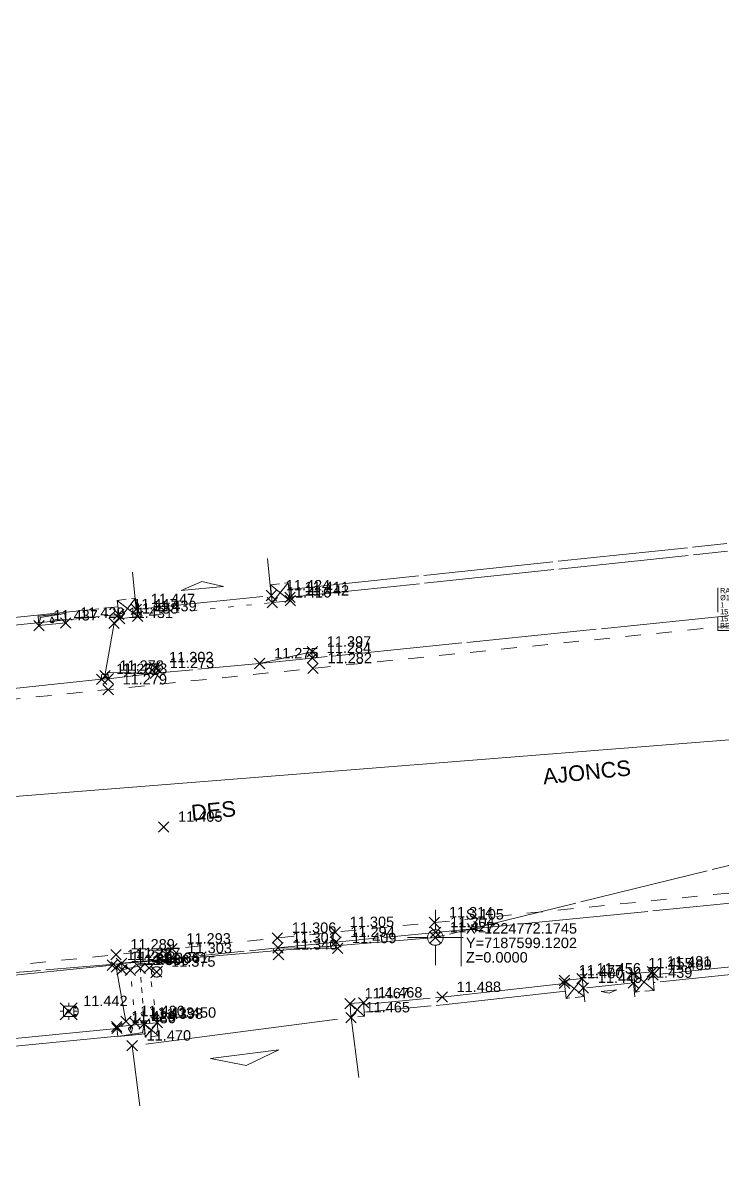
# Model space of a CAD drawing. Header units: metres. Extents: x 1224602 to 1224842, y 7187490 to 7187733.
# Drawn here: x 1224764.24 to 1224777.69, y 7187594.67 to 7187616.71 of the extents above; entities that cross this region are included whole.
import ezdxf
from ezdxf.enums import TextEntityAlignment as Align

# ---------------------------------------------------------------- set-up
doc = ezdxf.new("R2010")
doc.units = ezdxf.units.M
doc.header["$PDMODE"] = 3
doc.header["$PDSIZE"] = 0.1
for name, pattern in [('LL_0822', [2.5, 2.5, 0]), ('LL_0824', [0.35, 0.1, -0.25]), ('LL_0827', [0.2, 0.1, -0.1]), ('LL_0829', [0.6, 0.3, -0.3]), ('SL_1146', [2.5, 2.5, 0]), ('Socle_Continu', [2.5, 2.5, 0]), ('YL_2901', [2.5, 2.5, 0])]:
    doc.linetypes.add(name, pattern=pattern)
for name, color, linetype, lineweight in [('CLOTU_SCS', 212, 'Socle_Continu', 13), ('EAUPO_SCS', 140, 'Socle_Continu', 13), ('ELECT_SCS', 1, 'Socle_Continu', 13), ('GAZFL_SCS', 40, 'Socle_Continu', 13), ('HABIL_SCI', 7, 'Socle_Continu', 13), ('SIGTA_SCI', 7, 'Socle_Continu', 13), ('SIGTM_PSI', 1, 'Socle_Continu', 13), ('SIGTO_PSI', 255, 'Socle_Continu', 13), ('SIGTO_SCI', 255, 'Socle_Continu', 13), ('VOIRI_SCS', 7, 'Socle_Continu', 13)]:
    doc.layers.add(name, color=color, linetype=linetype, lineweight=lineweight)
for name, color, linetype, lineweight, true_color in [('EAUPL_SCS', 5, 'Socle_Continu', 13, 0x0000ff), ('EAUUS_SCI', 7, 'Socle_Continu', 13, 0x7f3f00), ('EAUUS_SCT', 7, 'Socle_Continu', 13, 0x7f3f00), ('SIGTR_PSS', 7, 'Socle_Continu', 13, 0x9966cc), ('SIGTS_PSS', 7, 'Socle_Continu', 13, 0x9966cc)]:
    doc.layers.add(name, color=color, linetype=linetype, lineweight=lineweight, true_color=true_color)
doc.styles.get("Standard").update_dxf_attribs({"font": 'arial.ttf'})
doc.styles.add('Style_2', font='WINGDNG3.TTF')
doc.linetypes.add('BL_0068', pattern='A,0.508,-0.254,["}",Style_2,S=0.254,R=0,X=-0.2,Y=-0.12],0.254', length=1.016)
doc.linetypes.add('CL_0181', pattern='A,3,-0.15,0.4,-0.381,["eu",Standard,S=0.254,R=0,X=-0.2,Y=-0.1],-0.381,0.4,-0.15', length=4.862)

# ---------------------------------------------------------------- blocks, each defined once
blk = doc.blocks.new('YP_1521')
at = {"layer": 'SIGTO_SCI', "color": 7, "linetype": 'Socle_Continu'}
blk.add_point((0, 0), dxfattribs=at)
at = {"layer": 'SIGTA_SCI', "linetype": 'Socle_Continu'}
blk.add_attdef('ALT', (0.278, 0.099), '', height=0.2, dxfattribs=at)
at = {"layer": 'SIGTA_SCI', "linetype": 'Socle_Continu', "flags": 9}
blk.add_attdef('CALQUE_ALT', (1.69, -1.18), '', height=0.2, dxfattribs=at)
at = {"layer": 'SIGTO_SCI', "linetype": 'Socle_Continu', "flags": 9}
for tag, p in [('ID', (1.69, 0.105)), ('NATURE', (1.69, -0.216)), ('FAMILLE', (1.69, -0.538)), ('CALQUE', (1.69, -0.859)), ('PCRS', (1.69, -1.823))]:
    blk.add_attdef(tag, p, '', height=0.2, dxfattribs=at)
blk = doc.blocks.new('YP_2900')
at = {"layer": 'SIGTO_PSI', "linetype": 'Socle_Continu'}
blk.add_line((0.5, 0), (0, 0), dxfattribs=at)
at = {"layer": 'SIGTO_PSI', "linetype": 'Socle_Continu', "flags": 128}
blk.add_lwpolyline([(0.5, -0.55), (0.5, 0.55)], dxfattribs=at)
at = {"layer": 'SIGTO_PSI', "color": 7, "linetype": 'Socle_Continu'}
blk.add_point((0, 0), dxfattribs=at)
at = {"layer": 'SIGTM_PSI', "color": 1, "linetype": 'Socle_Continu'}
blk.add_attdef('MAT', (0.589, 0.345), '', height=0.2, dxfattribs=at)
at = {"layer": 'SIGTM_PSI', "linetype": 'Socle_Continu', "flags": 9}
blk.add_attdef('CALQUE_MAT', (1.598, -0.695), '', height=0.2, dxfattribs=at)
at = {"layer": 'SIGTO_PSI', "linetype": 'Socle_Continu', "flags": 9}
for tag, p in [('ID', (1.598, 0.59)), ('NATURE', (1.598, 0.269)), ('FAMILLE', (1.598, -0.052)), ('CALQUE', (1.598, -0.374)), ('PCRS', (1.598, -1.016))]:
    blk.add_attdef(tag, p, '', height=0.2, dxfattribs=at)
at = {"layer": 'SIGTO_PSI', "linetype": 'Socle_Continu'}
for tag, p in [('X=', (0.589, 0.075)), ('Y=', (0.589, -0.204)), ('Z=', (0.589, -0.482))]:
    blk.add_attdef(tag, p, '', height=0.2, dxfattribs=at)
blk = doc.blocks.new('LP_0842')
at = {"layer": 'VOIRI_SCS', "linetype": 'Socle_Continu', "flags": 128}
blk.add_lwpolyline([(1, 0), (1, 0.5), (0, 0)], dxfattribs=at)
at = {"layer": 'VOIRI_SCS', "linetype": 'Socle_Continu', "flags": 9}
for tag, p in [('ID', (1.488, 0.614)), ('NATURE', (1.488, 0.292)), ('FAMILLE', (1.488, -0.029)), ('CALQUE', (1.488, -0.35)), ('PCRS', (1.488, -0.672))]:
    blk.add_attdef(tag, p, '', height=0.2, dxfattribs=at)
blk = doc.blocks.new('SP_1162')
at = {"layer": 'CLOTU_SCS', "linetype": 'Socle_Continu'}
for p, q in [((0, 0), (1, 1)), ((0, 1), (1, 0))]:
    blk.add_line(p, q, dxfattribs=at)
at = {"layer": 'CLOTU_SCS', "linetype": 'Socle_Continu', "flags": 128}
blk.add_lwpolyline([(1, 0), (0, 0), (0, 1), (1, 1)], close=True, dxfattribs=at)
at = {"layer": 'CLOTU_SCS', "linetype": 'Socle_Continu', "flags": 9}
for tag, p in [('NATURE', (1.089, -0.022)), ('ID', (1.089, 0.299)), ('CALQUE', (1.089, -0.665)), ('FAMILLE', (1.089, -0.344)), ('PCRS', (1.089, -0.986))]:
    blk.add_attdef(tag, p, '', height=0.2, dxfattribs=at)
blk = doc.blocks.new('BP_0091')
at = {"layer": 'EAUPL_SCS', "linetype": 'Socle_Continu'}
h = blk.add_hatch(color=256, dxfattribs=at)
h.dxf.hatch_style = 1
h.paths.add_polyline_path([(0.09, 0), (0.91, 0, 0.388383)])
blk.add_line((0.91, 0), (0.09, 0), dxfattribs=at)
at = {"layer": 'EAUPL_SCS', "linetype": 'Socle_Continu', "flags": 128}
blk.add_lwpolyline([(0, 0), (0, 0.5), (1, 0.5), (1, 0)], close=True, dxfattribs=at)
at = {"layer": 'EAUPL_SCS', "linetype": 'Socle_Continu'}
blk.add_arc((0.5, -0.44), 0.602, 47.5494, 132.4506, dxfattribs=at)
at = {"layer": 'EAUPL_SCS', "linetype": 'Socle_Continu', "flags": 9}
for tag, p in [('CALQUE', (1.45, -0.06)), ('ID', (1.45, 0.91)), ('NATURE', (1.45, 0.59)), ('FAMILLE', (1.45, 0.27)), ('PCRS', (1.45, -0.38))]:
    blk.add_attdef(tag, p, '', height=0.2, dxfattribs=at)
blk = doc.blocks.new('LP_0841')
at = {"layer": 'VOIRI_SCS', "linetype": 'Socle_Continu', "flags": 128}
blk.add_lwpolyline([(0, 0), (0, 0.5), (1, 0)], dxfattribs=at)
at = {"layer": 'VOIRI_SCS', "linetype": 'Socle_Continu', "flags": 9}
for tag, p in [('ID', (1.428, 0.548)), ('NATURE', (1.428, 0.227)), ('FAMILLE', (1.428, -0.095)), ('CALQUE', (1.428, -0.416)), ('PCRS', (1.428, -0.737))]:
    blk.add_attdef(tag, p, '', height=0.2, dxfattribs=at)
blk = doc.blocks.new('JP_0703')
at = {"layer": 'GAZFL_SCS', "linetype": 'Socle_Continu'}
blk.add_hatch(color=256, dxfattribs=at).paths.add_polyline_path([(0, 0), (0, 0.359), (1, 0.359), (0.088, 0.3)])
h = blk.add_hatch(color=256, dxfattribs=at)
edge = h.paths.add_edge_path()
edge.add_line((0.505, 0.179), (0.471, 0.106))
edge.add_line((0.471, 0.106), (0.471, 0.096))
edge.add_ellipse((0.505, 0.099), major_axis=(-0.0336, 0), ratio=0.758629, start_angle=5.446, end_angle=174.554)
edge.add_line((0.538, 0.096), (0.538, 0.106))
edge.add_line((0.538, 0.106), (0.505, 0.179))
at = {"layer": 'GAZFL_SCS', "linetype": 'Socle_Continu', "flags": 128}
blk.add_lwpolyline([(0, 0.359), (0, 0), (1, 0), (1, 0.359)], close=True, dxfattribs=at)
at = {"layer": 'GAZFL_SCS', "linetype": 'Socle_Continu'}
blk.add_lwpolyline([(0, 0), (0, 0.359), (1, 0.359), (0.088, 0.3)], close=True, dxfattribs=at)
blk.add_lwpolyline([(0.578, 0.106), (0.578, 0.124), (0.505, 0.281), (0.432, 0.124), (0.432, 0.106, 0.066358), (0.436, 0.095, 0.1059), (0.452, 0.076, 0.086348), (0.476, 0.064, 0.076263), (0.505, 0.059, 0.076263), (0.534, 0.064, 0.086348), (0.557, 0.076, 0.1059), (0.574, 0.095, 0.066358)], format="xyb", close=True, dxfattribs=at)
at = {"layer": 'GAZFL_SCS', "linetype": 'Socle_Continu', "flags": 9}
for tag, p in [('ID', (1.013, 0.696)), ('NATURE', (1.013, 0.374)), ('FAMILLE', (1.013, 0.053)), ('CALQUE', (1.013, -0.268)), ('PCRS', (1.013, -0.589))]:
    blk.add_attdef(tag, p, '', height=0.2, dxfattribs=at)
blk = doc.blocks.new('SP_1161')
at = {"layer": 'CLOTU_SCS', "linetype": 'Socle_Continu'}
for p, q in [((0, 0), (0, 0.2745)), ((1, 0.2745), (1, 0)), ((0.5, 0.1545), (0.3438, 0.103)), ((0.6563, 0.103), (0.5, 0.1545)), ((0.3438, 0.103), (0.6563, 0.103)), ((0.0625, 0), (0.9375, 0))]:
    blk.add_line(p, q, dxfattribs=at)
at = {"layer": 'CLOTU_SCS', "linetype": 'Socle_Continu', "flags": 9}
for tag, p in [('ID', (1.3598, 0.3853)), ('NATURE', (1.3598, 0.0641)), ('FAMILLE', (1.3598, -0.2572)), ('CALQUE', (1.3598, -0.5785)), ('PCRS', (1.3598, -0.8998))]:
    blk.add_attdef(tag, p, '', height=0.2, dxfattribs=at)
blk = doc.blocks.new('AP_0001')
at = {"layer": 'EAUPO_SCS', "linetype": 'Socle_Continu'}
blk.add_line((0.113, 0.113), (-0.113, -0.113), dxfattribs=at)
blk.add_circle((0, 0), 0.1, dxfattribs=at)
at = {"layer": 'EAUPO_SCS', "linetype": 'Socle_Continu', "flags": 9}
for tag, p in [('ID', (0.809, 0.507)), ('NATURE', (0.809, 0.186)), ('FAMILLE', (0.809, -0.135)), ('CALQUE', (0.809, -0.456)), ('PCRS', (0.809, -0.778))]:
    blk.add_attdef(tag, p, '', height=0.2, dxfattribs=at)
blk = doc.blocks.new('FP_0404')
at = {"layer": 'ELECT_SCS', "linetype": 'Socle_Continu'}
h = blk.add_hatch(color=91, dxfattribs=at)
edge = h.paths.add_edge_path()
edge.add_ellipse((0.264, 0.162), major_axis=(-0.0287, 0.0287), ratio=1, start_angle=-135, end_angle=45, ccw=False)
edge.add_ellipse((0.264, 0.162), major_axis=(-0.0287, 0.0287), ratio=1, start_angle=45, end_angle=225, ccw=False)
h = blk.add_hatch(color=91, dxfattribs=at)
edge = h.paths.add_edge_path()
edge.add_ellipse((0.264, -0.163), major_axis=(-0.0287, 0.0287), ratio=1, start_angle=-135, end_angle=45, ccw=False)
edge.add_ellipse((0.264, -0.163), major_axis=(-0.0287, 0.0287), ratio=1, start_angle=45, end_angle=225, ccw=False)
at = {"layer": 'ELECT_SCS', "color": 193, "linetype": 'Socle_Continu'}
for p, q in [((-0.325, 0.325), (-0.203, 0.203)), ((0, 0.203), (0, 0.325)), ((0.203, 0.203), (0.325, 0.325)), ((-0.203, 0), (-0.325, 0)), ((-0.203, -0.203), (-0.325, -0.325)), ((0, -0.203), (0, -0.325)), ((0.203, 0), (0.325, 0)), ((0.325, -0.325), (0.203, -0.203))]:
    blk.add_line(p, q, dxfattribs=at)
at = {"layer": 'ELECT_SCS', "color": 91, "linetype": 'Socle_Continu', "flags": 128}
blk.add_lwpolyline([(-0.203, -0.203), (0.203, -0.203), (0.203, 0.203), (-0.203, 0.203)], close=True, dxfattribs=at)
at = {"layer": 'ELECT_SCS', "linetype": 'Socle_Continu', "flags": 128}
blk.add_lwpolyline([(-0.119, -0.115), (-0.014, 0.066), (0.015, 0.019), (0.115, 0.117), (0.012, -0.071), (-0.016, -0.017), (-0.119, -0.115)], dxfattribs=at)
at = {"layer": 'ELECT_SCS', "color": 91, "linetype": 'Socle_Continu'}
for points in [[(0.305, 0.162, 0.098491), (0.302, 0.178, 0.098491), (0.293, 0.191, 0.098491), (0.28, 0.2, 0.098491), (0.264, 0.203, 0.098491), (0.249, 0.2, 0.098491), (0.235, 0.191, 0.098491), (0.227, 0.178, 0.098491), (0.223, 0.162, 0.098491)], [(0.223, 0.162, 0.098491), (0.227, 0.147, 0.098491), (0.235, 0.134, 0.098491), (0.249, 0.125, 0.098491), (0.264, 0.122, 0.098491), (0.28, 0.125, 0.098491), (0.293, 0.134, 0.098491), (0.302, 0.147, 0.098491), (0.305, 0.162, 0.098491)], [(0.305, -0.163, 0.081301), (0.347, -0.095, 0.098491), (0.366, 0, 0.098491), (0.347, 0.095, 0.081301), (0.305, 0.162, 0.098491)], [(0.305, -0.163, 0.098491), (0.302, -0.147, 0.098491), (0.293, -0.134, 0.098491), (0.28, -0.125, 0.098491), (0.264, -0.122, 0.098491), (0.249, -0.125, 0.098491), (0.235, -0.134, 0.098491), (0.227, -0.147, 0.098491), (0.223, -0.163, 0.098491)], [(0.223, -0.163, 0.098491), (0.227, -0.178, 0.098491), (0.235, -0.191, 0.098491), (0.249, -0.2, 0.098491), (0.264, -0.203, 0.098491), (0.28, -0.2, 0.098491), (0.293, -0.191, 0.098491), (0.302, -0.178, 0.098491), (0.305, -0.163, 0.098491)]]:
    blk.add_lwpolyline(points, format="xyb", dxfattribs=at)
at = {"layer": 'ELECT_SCS', "linetype": 'Socle_Continu', "flags": 9}
for tag, p in [('ID', (0.868, 0.47)), ('NATURE', (0.868, 0.148)), ('FAMILLE', (0.868, -0.173)), ('CALQUE', (0.868, -0.494)), ('PCRS', (0.868, -0.815))]:
    blk.add_attdef(tag, p, '', height=0.2, dxfattribs=at)
blk = doc.blocks.new('YP_2903')
at = {"layer": 'SIGTR_PSS', "color": 1, "linetype": 'Socle_Continu'}
blk.add_line((0, 0.15), (0, 0.533), dxfattribs=at)
at = {"layer": 'SIGTR_PSS', "color": 5, "linetype": 'Socle_Continu'}
blk.add_line((-0.15, 0), (-0.533, 0), dxfattribs=at)
at = {"layer": 'SIGTR_PSS', "color": 3, "linetype": 'Socle_Continu'}
blk.add_line((0.15, 0), (0.533, 0), dxfattribs=at)
at = {"layer": 'SIGTR_PSS', "color": 2, "linetype": 'Socle_Continu'}
blk.add_line((0, -0.15), (0, -0.533), dxfattribs=at)
at = {"layer": 'SIGTR_PSS', "color": 4, "linetype": 'Socle_Continu'}
blk.add_circle((0, 0), 0.15, dxfattribs=at)
at = {"layer": 'SIGTR_PSS', "linetype": 'Socle_Continu', "flags": 9}
for tag, p in [('ID', (1.343, 0.305)), ('NATURE', (1.343, -0.016)), ('FAMILLE', (1.343, -0.337)), ('CALQUE', (1.343, -0.659)), ('PCRS', (1.343, -0.98))]:
    blk.add_attdef(tag, p, '', height=0.2, dxfattribs=at)
blk = doc.blocks.new('ZP_1565')
at = {"layer": 'HABIL_SCI', "linetype": 'Socle_Continu'}
blk.add_attdef('TYPE', text='', height=0.3, dxfattribs=at).set_placement((0, 0), align=Align.MIDDLE_CENTER)
at = {"layer": 'HABIL_SCI', "linetype": 'Socle_Continu', "flags": 9}
for tag, p in [('ID', (0.547, -0.599)), ('NATURE', (0.547, -0.92)), ('FAMILLE', (0.547, -1.242)), ('CALQUE', (0.547, -1.563)), ('PCRS', (0.533, -1.833))]:
    blk.add_attdef(tag, p, '', height=0.2, dxfattribs=at)
blk = doc.blocks.new('*U110')
at = {"layer": 'EAUUS_SCI', "linetype": 'Socle_Continu'}
blk.add_line((-2.131, 0.397), (0, 0), dxfattribs=at)
at = {"layer": 'EAUUS_SCI', "linetype": 'Socle_Continu', "flags": 128}
blk.add_lwpolyline([(-1.131, 0.397), (-3.131, 0.397), (-3.131, 2.035)], dxfattribs=at)
at = {"layer": 'EAUUS_SCI', "linetype": 'Socle_Continu'}
blk.add_point((0, 0), dxfattribs=at)
for tag, p in [('TYPE', (-3.043, 1.83)), ('DIAM', (-3.043, 1.56)), ('NBR', (-3.043, 1.282)), ('LARG', (-3.043, 1.016)), ('HAUT', (-3.043, 0.75)), ('MATER', (-3.043, 0.484))]:
    blk.add_attdef(tag, p, '', height=0.2, dxfattribs=at)
at = {"layer": 'EAUUS_SCI', "linetype": 'Socle_Continu', "flags": 9}
for tag, p in [('ID', (2.47, 1.418)), ('NATURE', (2.47, 1.097)), ('FAMILLE', (2.47, 0.776)), ('CALQUE', (2.47, 0.454))]:
    blk.add_attdef(tag, p, '', height=0.2, dxfattribs=at)

msp = doc.modelspace()

# ---------------------------------------------------------------- linework, layer by layer
at = {"layer": 'CLOTU_SCS', "linetype": 'SL_1146', "flags": 128}
for points in [[(1224769.364, 7187605.813), (1224777.78, 7187606.698)], [(1224769.38, 7187605.664), (1224777.796, 7187606.549)], [(1224750.276, 7187603.903), (1224753.608, 7187604.229), (1224758.798, 7187604.735), (1224759.956, 7187604.853), (1224766.068, 7187605.483)], [(1224750.291, 7187603.754), (1224753.623, 7187604.08), (1224758.813, 7187604.586), (1224759.972, 7187604.704), (1224766.084, 7187605.334)], [(1224778.971, 7187598.675), (1224778.964, 7187598.674), (1224776.359, 7187598.401), (1224776.356, 7187598.401)], [(1224778.987, 7187598.525), (1224776.369, 7187598.252)], [(1224774.659, 7187598.238), (1224772.305, 7187597.974), (1224770.795, 7187597.832)], [(1224774.676, 7187598.088), (1224772.322, 7187597.825), (1224770.805, 7187597.682)], [(1224766.051, 7187597.372), (1224757.611, 7187596.539), (1224756.885, 7187596.462)], [(1224766.066, 7187597.222), (1224757.626, 7187596.39), (1224756.901, 7187596.313)]]:
    msp.add_lwpolyline(points, dxfattribs=at)
at = {"layer": 'EAUPL_SCS', "linetype": 'BL_0068', "flags": 128}
for points in [[(1224765.995, 7187605.166), (1224765.819, 7187604.153)], [(1224766.223, 7187597.507), (1224766.037, 7187598.55)]]:
    msp.add_lwpolyline(points, dxfattribs=at)
at = {"layer": 'EAUUS_SCT', "linetype": 'CL_0181', "flags": 128}
msp.add_lwpolyline([(1224779.278, 7187603.035), (1224738.541, 7187599.807)], dxfattribs=at)
at = {"layer": 'SIGTS_PSS', "linetype": 'YL_2901', "flags": 128}
msp.add_lwpolyline([(1224718.643, 7187594.665), (1224724.194, 7187641.786), (1224743.464, 7187686.347), (1224774.759, 7187705.496), (1224807.6, 7187693.028), (1224838.124, 7187643.847), (1224818.746, 7187610.542), (1224772.174, 7187599.12)], close=True, dxfattribs=at)
at = {"layer": 'VOIRI_SCS', "linetype": 'LL_0829', "flags": 128}
for points in [[(1224724.034, 7187627.945), (1224724.202, 7187628.224), (1224726.87, 7187634.426), (1224730.625, 7187643.104), (1224731.102, 7187644.194), (1224732.308, 7187646.951), (1224733.907, 7187650.659), (1224734.709, 7187652.528), (1224735.526, 7187654.382), (1224736.479, 7187656.545), (1224737.677, 7187659.395), (1224738.379, 7187661.013), (1224739.599, 7187663.79), (1224739.988, 7187664.723), (1224743.133, 7187672.052), (1224744, 7187673.998), (1224744.29, 7187674.651), (1224745.698, 7187677.941), (1224748.364, 7187684.148), (1224750.773, 7187689.646), (1224751.073, 7187690.345), (1224751.387, 7187691.034), (1224751.554, 7187691.372), (1224751.731, 7187691.704), (1224751.919, 7187692.029), (1224752.12, 7187692.345), (1224752.335, 7187692.653), (1224752.562, 7187692.953), (1224752.799, 7187693.246), (1224753.045, 7187693.533), (1224753.561, 7187694.09), (1224754.095, 7187694.632), (1224754.713, 7187695.229), (1224755.028, 7187695.519), (1224755.35, 7187695.799), (1224755.679, 7187696.069), (1224756.017, 7187696.327), (1224756.365, 7187696.569), (1224756.724, 7187696.796), (1224757.093, 7187697.006), (1224757.473, 7187697.2), (1224757.861, 7187697.378), (1224758.257, 7187697.541), (1224758.659, 7187697.69), (1224759.067, 7187697.825), (1224759.479, 7187697.947), (1224759.895, 7187698.056), (1224760.344, 7187698.16), (1224760.795, 7187698.25), (1224761.249, 7187698.326), (1224761.703, 7187698.388), (1224762.16, 7187698.435), (1224762.617, 7187698.467), (1224763.075, 7187698.484), (1224763.533, 7187698.485), (1224763.991, 7187698.472), (1224764.449, 7187698.443), (1224764.906, 7187698.398), (1224765.361, 7187698.337), (1224765.813, 7187698.26), (1224766.262, 7187698.166), (1224766.707, 7187698.055), (1224767.146, 7187697.927), (1224768.078, 7187697.607), (1224773.728, 7187695.548), (1224776.608, 7187694.496), (1224779.623, 7187693.399), (1224782.465, 7187692.323), (1224789.073, 7187689.945), (1224794.902, 7187687.818), (1224796.778, 7187687.116), (1224799.656, 7187686.091), (1224801.113, 7187685.539), (1224803.978, 7187684.486), (1224804.92, 7187684.146), (1224805.867, 7187683.795), (1224806.817, 7187683.428), (1224807.761, 7187683.045), (1224808.696, 7187682.64), (1224809.623, 7187682.212), (1224810.537, 7187681.754), (1224810.987, 7187681.513), (1224811.432, 7187681.262), (1224811.871, 7187681), (1224812.301, 7187680.728), (1224812.723, 7187680.443), (1224813.136, 7187680.145), (1224813.539, 7187679.833), (1224813.932, 7187679.508), (1224814.315, 7187679.171), (1224814.69, 7187678.824), (1224815.057, 7187678.468), (1224815.417, 7187678.104), (1224816.117, 7187677.355), (1224816.794, 7187676.586), (1224817.123, 7187676.194), (1224817.443, 7187675.795), (1224817.754, 7187675.39), (1224818.055, 7187674.978), (1224818.345, 7187674.559), (1224818.623, 7187674.131), (1224819.017, 7187673.479), (1224819.394, 7187672.817), (1224820.126, 7187671.479), (1224820.426, 7187670.919), (1224821.79, 7187668.228), (1224823.547, 7187664.606), (1224824.926, 7187661.775), (1224827.094, 7187657.329), (1224828.446, 7187654.62), (1224830.201, 7187651.007), (1224830.875, 7187649.632), (1224831.199, 7187648.938), (1224831.507, 7187648.236), (1224831.793, 7187647.527), (1224832.054, 7187646.808), (1224832.284, 7187646.08), (1224832.474, 7187645.355), (1224832.477, 7187645.342), (1224832.632, 7187644.595), (1224832.753, 7187643.841), (1224832.845, 7187643.082), (1224832.915, 7187642.321), (1224832.972, 7187641.513), (1224833.01, 7187640.704), (1224833.031, 7187639.894), (1224833.035, 7187639.269), (1224833.034, 7187639.083), (1224833.018, 7187638.271), (1224832.975, 7187637.46), (1224832.897, 7187636.653), (1224832.844, 7187636.252), (1224832.779, 7187635.853), (1224832.697, 7187635.433), (1224832.602, 7187635.015), (1224832.496, 7187634.6), (1224832.38, 7187634.187), (1224832.122, 7187633.367), (1224831.837, 7187632.554), (1224831.718, 7187632.233), (1224831.533, 7187631.748), (1224831.21, 7187630.951), (1224831.038, 7187630.558), (1224830.856, 7187630.169), (1224830.665, 7187629.786), (1224830.462, 7187629.41), (1224830.105, 7187628.811), (1224829.722, 7187628.228), (1224829.318, 7187627.657), (1224828.9, 7187627.096), (1224828.737, 7187626.882), (1224828.042, 7187625.992), (1224827.603, 7187625.45), (1224827.153, 7187624.918), (1224826.605, 7187624.3), (1224826.043, 7187623.696), (1224825.468, 7187623.102), (1224824.884, 7187622.518), (1224824.691, 7187622.328), (1224823.697, 7187621.37), (1224822.496, 7187620.237), (1224821.31, 7187619.135), (1224820.705, 7187618.597), (1224820.214, 7187618.179), (1224820.087, 7187618.074), (1224819.454, 7187617.571), (1224818.806, 7187617.085), (1224818.148, 7187616.614), (1224817.481, 7187616.153), (1224816.674, 7187615.613), (1224815.86, 7187615.084), (1224815.04, 7187614.566), (1224814.356, 7187614.144), (1224814.214, 7187614.057), (1224813.382, 7187613.557), (1224812.546, 7187613.066), (1224810.857, 7187612.108), (1224809.731, 7187611.497), (1224809.162, 7187611.201), (1224808.589, 7187610.915), (1224808.011, 7187610.641), (1224807.427, 7187610.381), (1224807.186, 7187610.278), (1224806.836, 7187610.135), (1224806.241, 7187609.902), (1224805.528, 7187609.631), (1224804.812, 7187609.371), (1224804.309, 7187609.198), (1224804.091, 7187609.127), (1224803.364, 7187608.902), (1224802.631, 7187608.693), (1224801.895, 7187608.498), (1224800.414, 7187608.132), (1224798.436, 7187607.674), (1224797.443, 7187607.46), (1224796.449, 7187607.258), (1224795.451, 7187607.071), (1224794.45, 7187606.899), (1224793.447, 7187606.742), (1224792.441, 7187606.602), (1224790.953, 7187606.423), (1224789.463, 7187606.261), (1224783.421, 7187605.668), (1224780.396, 7187605.374), (1224779.544, 7187605.287), (1224769.822, 7187604.297), (1224765.881, 7187603.889), (1224760.59, 7187603.346), (1224760.558, 7187603.241), (1224760.498, 7187603.176)], [(1224802.155, 7187603.346), (1224801.173, 7187603.102), (1224798.671, 7187602.56), (1224796.693, 7187602.158), (1224795.721, 7187601.972), (1224794.734, 7187601.792), (1224794.322, 7187601.721), (1224793.344, 7187601.573), (1224788.442, 7187601.049), (1224785.39, 7187600.732), (1224780.227, 7187600.217), (1224772.157, 7187599.408), (1224770.25, 7187599.222), (1224769.137, 7187599.11), (1224767.108, 7187598.904), (1224766.031, 7187598.79), (1224760.921, 7187598.263), (1224760.376, 7187598.241)]]:
    msp.add_lwpolyline(points, dxfattribs=at)
at = {"layer": 'VOIRI_SCS', "linetype": 'LL_0822', "flags": 128}
for points in [[(1224765.756, 7187604.088), (1224760.753, 7187603.568), (1224760.261, 7187603.519), (1224753.736, 7187602.864), (1224749.646, 7187602.456), (1224746.617, 7187602.155), (1224740.935, 7187601.591), (1224738.063, 7187601.312), (1224737.046, 7187601.286), (1224736.029, 7187601.284), (1224735.519, 7187601.299), (1224735.009, 7187601.328), (1224734.5, 7187601.373), (1224733.992, 7187601.434), (1224733.486, 7187601.513), (1224732.984, 7187601.609), (1224732.485, 7187601.723), (1224731.992, 7187601.856), (1224731.497, 7187602.009), (1224731.007, 7187602.178), (1224730.521, 7187602.36), (1224730.04, 7187602.556), (1224729.565, 7187602.767), (1224729.097, 7187602.992), (1224728.637, 7187603.232), (1224728.186, 7187603.489), (1224727.652, 7187603.823), (1224727.134, 7187604.18), (1224726.631, 7187604.56), (1224726.145, 7187604.961), (1224725.676, 7187605.381), (1224725.226, 7187605.821), (1224724.794, 7187606.279), (1224724.382, 7187606.754), (1224724.063, 7187607.152), (1224723.757, 7187607.561), (1224723.463, 7187607.979), (1224723.183, 7187608.406), (1224722.916, 7187608.842), (1224722.663, 7187609.286), (1224722.425, 7187609.739), (1224722.203, 7187610.199), (1224722.035, 7187610.577), (1224721.878, 7187610.959), (1224721.731, 7187611.346), (1224721.595, 7187611.737), (1224721.469, 7187612.131), (1224721.354, 7187612.529), (1224721.249, 7187612.93), (1224721.155, 7187613.333), (1224721.071, 7187613.739), (1224720.997, 7187614.146), (1224720.934, 7187614.556), (1224720.882, 7187614.967), (1224720.842, 7187615.379), (1224720.814, 7187615.791), (1224720.798, 7187616.205), (1224720.794, 7187616.618), (1224720.817, 7187617.333), (1224720.876, 7187618.046), (1224720.97, 7187618.755), (1224721.097, 7187619.459), (1224721.256, 7187620.156), (1224721.443, 7187620.845), (1224721.656, 7187621.527), (1224721.892, 7187622.201), (1224722.242, 7187623.106), (1224722.611, 7187624.003), (1224723.962, 7187627.17), (1224724.393, 7187628.153), (1224727.055, 7187634.359), (1224730.809, 7187643.029), (1224731.312, 7187644.19), (1224731.69, 7187645.009), (1224732.487, 7187646.877), (1224732.887, 7187647.833), (1224734.074, 7187650.571), (1224734.978, 7187652.717), (1224735.302, 7187653.413), (1224735.711, 7187654.302), (1224736.233, 7187655.516), (1224736.644, 7187656.479), (1224737.872, 7187659.325), (1224738.555, 7187660.943), (1224738.975, 7187661.854), (1224739.77, 7187663.709), (1224740.175, 7187664.642), (1224743.342, 7187671.957), (1224744.161, 7187673.942), (1224744.471, 7187674.59), (1224745.44, 7187676.888), (1224745.87, 7187677.87), (1224748.547, 7187684.085), (1224750.938, 7187689.568), (1224751.235, 7187690.257), (1224751.547, 7187690.936), (1224751.713, 7187691.27), (1224751.887, 7187691.598), (1224752.073, 7187691.919), (1224752.27, 7187692.232), (1224752.481, 7187692.537), (1224752.704, 7187692.834), (1224752.937, 7187693.125), (1224753.179, 7187693.409), (1224753.686, 7187693.96), (1224754.213, 7187694.495), (1224754.825, 7187695.082), (1224755.139, 7187695.366), (1224755.458, 7187695.641), (1224755.785, 7187695.905), (1224756.121, 7187696.157), (1224756.466, 7187696.395), (1224756.821, 7187696.618), (1224757.187, 7187696.825), (1224757.562, 7187697.016), (1224757.945, 7187697.193), (1224758.335, 7187697.355), (1224758.732, 7187697.503), (1224759.134, 7187697.638), (1224759.54, 7187697.76), (1224759.95, 7187697.87), (1224760.391, 7187697.974), (1224760.833, 7187698.065), (1224761.278, 7187698.141), (1224761.724, 7187698.204), (1224762.172, 7187698.251), (1224762.621, 7187698.284), (1224763.07, 7187698.301), (1224763.52, 7187698.303), (1224763.969, 7187698.289), (1224764.418, 7187698.258), (1224764.865, 7187698.212), (1224765.311, 7187698.149), (1224765.754, 7187698.071), (1224766.194, 7187697.978), (1224766.631, 7187697.869), (1224767.063, 7187697.746), (1224768.022, 7187697.426), (1224773.664, 7187695.365), (1224774.65, 7187694.999), (1224776.541, 7187694.297), (1224779.551, 7187693.215), (1224781.452, 7187692.517), (1224782.409, 7187692.163), (1224789.02, 7187689.748), (1224794.812, 7187687.649), (1224796.715, 7187686.936), (1224798.63, 7187686.235), (1224799.594, 7187685.906), (1224800.392, 7187685.602), (1224801.043, 7187685.358), (1224803.602, 7187684.417), (1224803.974, 7187684.275), (1224804.587, 7187684.058), (1224805.769, 7187683.62), (1224806.716, 7187683.256), (1224807.657, 7187682.876), (1224808.591, 7187682.475), (1224809.514, 7187682.049), (1224810.425, 7187681.594), (1224810.873, 7187681.354), (1224811.317, 7187681.104), (1224811.754, 7187680.844), (1224812.183, 7187680.573), (1224812.604, 7187680.289), (1224813.017, 7187679.994), (1224813.369, 7187679.725), (1224813.713, 7187679.446), (1224814.05, 7187679.159), (1224814.381, 7187678.864), (1224815.024, 7187678.251), (1224815.642, 7187677.613), (1224816.239, 7187676.956), (1224816.815, 7187676.282), (1224817.369, 7187675.59), (1224817.897, 7187674.879), (1224818.235, 7187674.394), (1224818.558, 7187673.899), (1224818.865, 7187673.395), (1224819.16, 7187672.883), (1224819.488, 7187672.293), (1224819.967, 7187671.428), (1224820.285, 7187670.855), (1224821.615, 7187668.148), (1224823.356, 7187664.533), (1224824.765, 7187661.692), (1224826.493, 7187658.166), (1224826.933, 7187657.251), (1224827.826, 7187655.428), (1224828.265, 7187654.541), (1224830.023, 7187650.926), (1224830.695, 7187649.575), (1224831.02, 7187648.894), (1224831.329, 7187648.204), (1224831.622, 7187647.498), (1224831.888, 7187646.782), (1224832.12, 7187646.056), (1224832.222, 7187645.689), (1224832.313, 7187645.319), (1224832.392, 7187644.947), (1224832.461, 7187644.572), (1224832.571, 7187643.818), (1224832.654, 7187643.059), (1224832.718, 7187642.298), (1224832.774, 7187641.498), (1224832.817, 7187640.698), (1224832.843, 7187639.897), (1224832.85, 7187639.256), (1224832.849, 7187639.095), (1224832.831, 7187638.292), (1224832.784, 7187637.491), (1224832.702, 7187636.693), (1224832.647, 7187636.296), (1224832.58, 7187635.901), (1224832.498, 7187635.484), (1224832.404, 7187635.07), (1224832.186, 7187634.248), (1224831.932, 7187633.433), (1224831.652, 7187632.626), (1224831.532, 7187632.297), (1224831.354, 7187631.826), (1224831.034, 7187631.034), (1224830.683, 7187630.259), (1224830.494, 7187629.878), (1224830.292, 7187629.504), (1224829.941, 7187628.912), (1224829.563, 7187628.335), (1224829.163, 7187627.771), (1224828.749, 7187627.217), (1224828.586, 7187627.004), (1224827.897, 7187626.129), (1224827.459, 7187625.596), (1224827.012, 7187625.072), (1224826.463, 7187624.456), (1224825.9, 7187623.852), (1224825.327, 7187623.257), (1224824.746, 7187622.67), (1224824.554, 7187622.48), (1224823.566, 7187621.515), (1224822.372, 7187620.376), (1224821.202, 7187619.29), (1224820.605, 7187618.762), (1224820.096, 7187618.333), (1224819.995, 7187618.25), (1224819.369, 7187617.756), (1224818.732, 7187617.277), (1224817.439, 7187616.343)], [(1224817.334, 7187616.281), (1224816.818, 7187615.923), (1224816.081, 7187615.436), (1224815.334, 7187614.965), (1224814.25, 7187614.305), (1224813.824, 7187614.047), (1224812.306, 7187613.141), (1224811.542, 7187612.698), (1224810.772, 7187612.266), (1224809.873, 7187611.783), (1224808.964, 7187611.317), (1224808.047, 7187610.869), (1224807.118, 7187610.444), (1224806.653, 7187610.252), (1224806.183, 7187610.069), (1224805.237, 7187609.722), (1224804.642, 7187609.521), (1224804.259, 7187609.397), (1224804.044, 7187609.33), (1224802.839, 7187608.976), (1224801.626, 7187608.649), (1224800.407, 7187608.342), (1224798.725, 7187607.94), (1224797.036, 7187607.571), (1224796.437, 7187607.45), (1224796.188, 7187607.402), (1224795.338, 7187607.245), (1224794.485, 7187607.098), (1224793.631, 7187606.962), (1224792.83, 7187606.845), (1224792.432, 7187606.791), (1224792.027, 7187606.741), (1224790.416, 7187606.567), (1224789.42, 7187606.462), (1224784.417, 7187605.958), (1224783.392, 7187605.855), (1224781.373, 7187605.661), (1224780.363, 7187605.566), (1224779.503, 7187605.478), (1224769.808, 7187604.495), (1224768.794, 7187604.391), (1224766.788, 7187604.202), (1224765.885, 7187604.096)], [(1224794.361, 7187601.519), (1224793.348, 7187601.375), (1224788.446, 7187600.86), (1224787.427, 7187600.763), (1224785.409, 7187600.553), (1224784.418, 7187600.469), (1224780.258, 7187600.018), (1224772.182, 7187599.219), (1224770.26, 7187599.031), (1224769.146, 7187598.921), (1224767.129, 7187598.717), (1224766.137, 7187598.624)], [(1224765.962, 7187598.588), (1224760.931, 7187598.078)]]:
    msp.add_lwpolyline(points, dxfattribs=at)
at = {"layer": 'VOIRI_SCS', "linetype": 'LL_0824', "flags": 128}
for points in [[(1224766.45, 7187605.297), (1224769.038, 7187605.561)], [(1224766.4, 7187597.477), (1224766.308, 7187598.49)], [(1224766.825, 7187597.479), (1224766.67, 7187598.532)], [(1224775.992, 7187598.429), (1224774.997, 7187598.329)]]:
    msp.add_lwpolyline(points, dxfattribs=at)
at = {"layer": 'VOIRI_SCS', "linetype": 'LL_0827', "flags": 128}
msp.add_lwpolyline([(1224766.573, 7187597.457), (1224766.5, 7187598.527)], dxfattribs=at)

# ---------------------------------------------------------------- block references
at = {"layer": 'CLOTU_SCS', "linetype": 'Socle_Continu'}
for p, xscale, yscale, rotation in [((1224766.422, 7187605.433), 2.610895698533106, 2.610895698533106, 5.84106314454378), ((1224775.985, 7187598.245), 0.9690051683186809, 0.9690051683186809, 185.7509657614219), ((1224770.554, 7187597.58), 4.245806581873405, 4.245806581873405, 187.3521678073514)]:
    msp.add_blockref('SP_1161', p, dxfattribs=dict(at, xscale=xscale, yscale=yscale, rotation=rotation))
at = {"layer": 'CLOTU_SCS', "color": 6, "linetype": 'Socle_Continu'}
for p, xscale, yscale, rotation in [((1224769.038, 7187605.561), 0.3468978449534415, 0.3468978449534415, 6.113491801753525), ((1224766.099, 7187605.252), 0.354110616559809, 0.354110616559809, 7.339815933058017), ((1224776.35, 7187598.461), 0.3597092319082121, 0.3597092319082121, 185.0516911684138), ((1224774.997, 7187598.329), 0.3454689013326906, 0.3454689013326906, 186.1355395688583), ((1224770.793, 7187597.867), 0.2597250409027473, 0.2597250409027473, 183.8791548291591), ((1224766.825, 7187597.479), 0.2534749826397423, 0.2534749826397423, 184.9907422796595)]:
    msp.add_blockref('SP_1162', p, dxfattribs=dict(at, xscale=xscale, yscale=yscale, rotation=rotation))
at = {"layer": 'EAUPL_SCS', "linetype": 'Socle_Continu', "xscale": 0.1291909947405421, "yscale": 0.17, "rotation": 3.514698024777141}
msp.add_blockref('BP_0091', (1224765.756, 7187604.088), dxfattribs=at)
at = {"layer": 'EAUPO_SCS', "linetype": 'Socle_Continu'}
msp.add_blockref('AP_0001', (1224766.813, 7187598.458), dxfattribs=at)
at = {"layer": 'EAUUS_SCI', "linetype": 'Socle_Continu', "xscale": 0.5, "yscale": 0.5, "zscale": 0.5}
msp.add_blockref('*U110', (1224779.174, 7187604.828), dxfattribs=at).add_auto_attribs({'TYPE': 'RACCORDEMENT', 'DIAM': 'Ø150', 'NBR': '1', 'LARG': '15', 'HAUT': '15', 'MATER': 'BETON'})
at = {"layer": 'ELECT_SCS', "linetype": 'Socle_Continu', "xscale": 0.5, "yscale": 0.5}
msp.add_blockref('FP_0404', (1224765.122, 7187597.7), dxfattribs=at)
at = {"layer": 'GAZFL_SCS', "linetype": 'Socle_Continu'}
for p, xscale, yscale, rotation in [((1224764.55, 7187605.119), 0.516985030717279, 0.516985030717279, 5.67072805347386), ((1224766.573, 7187597.457), 0.5303183046048401, 0.5303183046048401, 185.7121519799211)]:
    msp.add_blockref('JP_0703', p, dxfattribs=dict(at, xscale=xscale, yscale=yscale, rotation=rotation))
at = {"layer": 'HABIL_SCI', "linetype": 'Socle_Continu', "rotation": 5.881833357028735}
msp.add_blockref('ZP_1565', (1224764.143, 7187601.174), dxfattribs=at).add_auto_attribs({'TYPE': 'RUE                                                   RESIDENCE                                                   DES                                                   AJONCS'})
at = {"layer": 'SIGTO_PSI', "color": 193, "linetype": 'Socle_Continu'}
msp.add_blockref('YP_2900', (1224772.174, 7187599.12), dxfattribs=at).add_auto_attribs({'MAT': 'S.105', 'X=': 'X=1224772.1745', 'Y=': 'Y=7187599.1202', 'Z=': 'Z=0.0000'})
at = {"layer": 'SIGTO_SCI', "linetype": 'Socle_Continu'}
ref = msp.add_blockref('YP_1521', (1224769.019, 7187605.699), dxfattribs=at)
ref.add_attrib('ALT', '11.424', (1224769.297, 7187605.797), dxfattribs={"layer": 'SIGTA_SCI', "linetype": 'Socle_Continu', "height": 0.2})
ref = msp.add_blockref('YP_1521', (1224769.38, 7187605.664), dxfattribs=at)
ref.add_attrib('ALT', '11.411', (1224769.658, 7187605.762), dxfattribs={"layer": 'SIGTA_SCI', "linetype": 'Socle_Continu', "height": 0.2})
ref = msp.add_blockref('YP_1521', (1224769.383, 7187605.598), dxfattribs=at)
ref.add_attrib('ALT', '11.442', (1224769.661, 7187605.697), dxfattribs={"layer": 'SIGTA_SCI', "linetype": 'Socle_Continu', "height": 0.2})
ref = msp.add_blockref('YP_1521', (1224766.422, 7187605.433), dxfattribs=at)
ref.add_attrib('ALT', '11.447', (1224766.7, 7187605.532), dxfattribs={"layer": 'SIGTA_SCI', "linetype": 'Socle_Continu', "height": 0.2})
ref = msp.add_blockref('YP_1521', (1224769.038, 7187605.561), dxfattribs=at)
ref.add_attrib('ALT', '11.416', (1224769.316, 7187605.66), dxfattribs={"layer": 'SIGTA_SCI', "linetype": 'Socle_Continu', "height": 0.2})
ref = msp.add_blockref('YP_1521', (1224765.064, 7187605.17), dxfattribs=at)
ref.add_attrib('ALT', '11.429', (1224765.342, 7187605.269), dxfattribs={"layer": 'SIGTA_SCI', "linetype": 'Socle_Continu', "height": 0.2})
ref = msp.add_blockref('YP_1521', (1224765.995, 7187605.166), dxfattribs=at)
ref.add_attrib('ALT', '11.431', (1224766.273, 7187605.265), dxfattribs={"layer": 'SIGTA_SCI', "linetype": 'Socle_Continu', "height": 0.2})
ref = msp.add_blockref('YP_1521', (1224766.084, 7187605.334), dxfattribs=at)
ref.add_attrib('ALT', '11.447', (1224766.362, 7187605.433), dxfattribs={"layer": 'SIGTA_SCI', "linetype": 'Socle_Continu', "height": 0.2})
ref = msp.add_blockref('YP_1521', (1224766.099, 7187605.252), dxfattribs=at)
ref.add_attrib('ALT', '11.438', (1224766.377, 7187605.351), dxfattribs={"layer": 'SIGTA_SCI', "linetype": 'Socle_Continu', "height": 0.2})
ref = msp.add_blockref('YP_1521', (1224766.45, 7187605.297), dxfattribs=at)
ref.add_attrib('ALT', '11.439', (1224766.728, 7187605.396), dxfattribs={"layer": 'SIGTA_SCI', "linetype": 'Socle_Continu', "height": 0.2})
ref = msp.add_blockref('YP_1521', (1224764.55, 7187605.119), dxfattribs=at)
ref.add_attrib('ALT', '11.437', (1224764.828, 7187605.218), dxfattribs={"layer": 'SIGTA_SCI', "linetype": 'Socle_Continu', "height": 0.2})
ref = msp.add_blockref('YP_1521', (1224769.808, 7187604.616), dxfattribs=at)
ref.add_attrib('ALT', '11.397', (1224770.086, 7187604.715), dxfattribs={"layer": 'SIGTA_SCI', "linetype": 'Socle_Continu', "height": 0.2})
ref = msp.add_blockref('YP_1521', (1224769.808, 7187604.495), dxfattribs=at)
ref.add_attrib('ALT', '11.284', (1224770.085, 7187604.593), dxfattribs={"layer": 'SIGTA_SCI', "linetype": 'Socle_Continu', "height": 0.2})
ref = msp.add_blockref('YP_1521', (1224766.774, 7187604.315), dxfattribs=at)
ref.add_attrib('ALT', '11.302', (1224767.052, 7187604.414), dxfattribs={"layer": 'SIGTA_SCI', "linetype": 'Socle_Continu', "height": 0.2})
ref = msp.add_blockref('YP_1521', (1224768.794, 7187604.391), dxfattribs=at)
ref.add_attrib('ALT', '11.275', (1224769.072, 7187604.49), dxfattribs={"layer": 'SIGTA_SCI', "linetype": 'Socle_Continu', "height": 0.2})
ref = msp.add_blockref('YP_1521', (1224769.822, 7187604.297), dxfattribs=at)
ref.add_attrib('ALT', '11.282', (1224770.1, 7187604.395), dxfattribs={"layer": 'SIGTA_SCI', "linetype": 'Socle_Continu', "height": 0.2})
ref = msp.add_blockref('YP_1521', (1224765.756, 7187604.088), dxfattribs=at)
ref.add_attrib('ALT', '11.268', (1224766.034, 7187604.187), dxfattribs={"layer": 'SIGTA_SCI', "linetype": 'Socle_Continu', "height": 0.2})
ref = msp.add_blockref('YP_1521', (1224765.819, 7187604.153), dxfattribs=at)
ref.add_attrib('ALT', '11.278', (1224766.097, 7187604.251), dxfattribs={"layer": 'SIGTA_SCI', "linetype": 'Socle_Continu', "height": 0.2})
ref = msp.add_blockref('YP_1521', (1224765.885, 7187604.096), dxfattribs=at)
ref.add_attrib('ALT', '11.273', (1224766.163, 7187604.194), dxfattribs={"layer": 'SIGTA_SCI', "linetype": 'Socle_Continu', "height": 0.2})
ref = msp.add_blockref('YP_1521', (1224766.788, 7187604.202), dxfattribs=at)
ref.add_attrib('ALT', '11.273', (1224767.066, 7187604.301), dxfattribs={"layer": 'SIGTA_SCI', "linetype": 'Socle_Continu', "height": 0.2})
ref = msp.add_blockref('YP_1521', (1224765.881, 7187603.889), dxfattribs=at)
ref.add_attrib('ALT', '11.279', (1224766.158, 7187603.988), dxfattribs={"layer": 'SIGTA_SCI', "linetype": 'Socle_Continu', "height": 0.2})
ref = msp.add_blockref('YP_1521', (1224766.948, 7187601.247), dxfattribs=at)
ref.add_attrib('ALT', '11.405', (1224767.226, 7187601.346), dxfattribs={"layer": 'SIGTA_SCI', "linetype": 'Socle_Continu', "height": 0.2})
ref = msp.add_blockref('YP_1521', (1224772.157, 7187599.408), dxfattribs=at)
ref.add_attrib('ALT', '11.314', (1224772.435, 7187599.507), dxfattribs={"layer": 'SIGTA_SCI', "linetype": 'Socle_Continu', "height": 0.2})
ref = msp.add_blockref('YP_1521', (1224770.25, 7187599.222), dxfattribs=at)
ref.add_attrib('ALT', '11.305', (1224770.527, 7187599.321), dxfattribs={"layer": 'SIGTA_SCI', "linetype": 'Socle_Continu', "height": 0.2})
ref = msp.add_blockref('YP_1521', (1224772.182, 7187599.219), dxfattribs=at)
ref.add_attrib('ALT', '11.304', (1224772.46, 7187599.318), dxfattribs={"layer": 'SIGTA_SCI', "linetype": 'Socle_Continu', "height": 0.2})
ref = msp.add_blockref('YP_1521', (1224769.137, 7187599.11), dxfattribs=at)
ref.add_attrib('ALT', '11.306', (1224769.415, 7187599.209), dxfattribs={"layer": 'SIGTA_SCI', "linetype": 'Socle_Continu', "height": 0.2})
ref = msp.add_blockref('YP_1521', (1224770.26, 7187599.031), dxfattribs=at)
ref.add_attrib('ALT', '11.294', (1224770.538, 7187599.13), dxfattribs={"layer": 'SIGTA_SCI', "linetype": 'Socle_Continu', "height": 0.2})
ref = msp.add_blockref('YP_1521', (1224772.174, 7187599.12), dxfattribs=at)
ref.add_attrib('ALT', '11.427', (1224772.452, 7187599.219), dxfattribs={"layer": 'SIGTA_SCI', "linetype": 'Socle_Continu', "height": 0.2})
ref = msp.add_blockref('YP_1521', (1224766.031, 7187598.79), dxfattribs=at)
ref.add_attrib('ALT', '11.289', (1224766.309, 7187598.889), dxfattribs={"layer": 'SIGTA_SCI', "linetype": 'Socle_Continu', "height": 0.2})
ref = msp.add_blockref('YP_1521', (1224767.108, 7187598.904), dxfattribs=at)
ref.add_attrib('ALT', '11.293', (1224767.386, 7187599.003), dxfattribs={"layer": 'SIGTA_SCI', "linetype": 'Socle_Continu', "height": 0.2})
ref = msp.add_blockref('YP_1521', (1224769.146, 7187598.921), dxfattribs=at)
ref.add_attrib('ALT', '11.301', (1224769.424, 7187599.02), dxfattribs={"layer": 'SIGTA_SCI', "linetype": 'Socle_Continu', "height": 0.2})
ref = msp.add_blockref('YP_1521', (1224769.157, 7187598.787), dxfattribs=at)
ref.add_attrib('ALT', '11.340', (1224769.435, 7187598.886), dxfattribs={"layer": 'SIGTA_SCI', "linetype": 'Socle_Continu', "height": 0.2})
ref = msp.add_blockref('YP_1521', (1224770.293, 7187598.912), dxfattribs=at)
ref.add_attrib('ALT', '11.409', (1224770.571, 7187599.011), dxfattribs={"layer": 'SIGTA_SCI', "linetype": 'Socle_Continu', "height": 0.2})
ref = msp.add_blockref('YP_1521', (1224765.962, 7187598.588), dxfattribs=at)
ref.add_attrib('ALT', '11.277', (1224766.24, 7187598.687), dxfattribs={"layer": 'SIGTA_SCI', "linetype": 'Socle_Continu', "height": 0.2})
ref = msp.add_blockref('YP_1521', (1224766.037, 7187598.55), dxfattribs=at)
ref.add_attrib('ALT', '11.282', (1224766.315, 7187598.649), dxfattribs={"layer": 'SIGTA_SCI', "linetype": 'Socle_Continu', "height": 0.2})
ref = msp.add_blockref('YP_1521', (1224766.137, 7187598.624), dxfattribs=at)
ref.add_attrib('ALT', '11.287', (1224766.415, 7187598.723), dxfattribs={"layer": 'SIGTA_SCI', "linetype": 'Socle_Continu', "height": 0.2})
ref = msp.add_blockref('YP_1521', (1224766.5, 7187598.527), dxfattribs=at)
ref.add_attrib('ALT', '11.364', (1224766.778, 7187598.626), dxfattribs={"layer": 'SIGTA_SCI', "linetype": 'Socle_Continu', "height": 0.2})
ref = msp.add_blockref('YP_1521', (1224766.67, 7187598.532), dxfattribs=at)
ref.add_attrib('ALT', '11.361', (1224766.948, 7187598.631), dxfattribs={"layer": 'SIGTA_SCI', "linetype": 'Socle_Continu', "height": 0.2})
ref = msp.add_blockref('YP_1521', (1224767.129, 7187598.717), dxfattribs=at)
ref.add_attrib('ALT', '11.303', (1224767.407, 7187598.816), dxfattribs={"layer": 'SIGTA_SCI', "linetype": 'Socle_Continu', "height": 0.2})
ref = msp.add_blockref('YP_1521', (1224766.145, 7187598.501), dxfattribs=at)
ref.add_attrib('ALT', '11.386', (1224766.422, 7187598.6), dxfattribs={"layer": 'SIGTA_SCI', "linetype": 'Socle_Continu', "height": 0.2})
ref = msp.add_blockref('YP_1521', (1224766.308, 7187598.49), dxfattribs=at)
ref.add_attrib('ALT', '11.386', (1224766.586, 7187598.589), dxfattribs={"layer": 'SIGTA_SCI', "linetype": 'Socle_Continu', "height": 0.2})
ref = msp.add_blockref('YP_1521', (1224766.813, 7187598.458), dxfattribs=at)
ref.add_attrib('ALT', '11.375', (1224767.091, 7187598.557), dxfattribs={"layer": 'SIGTA_SCI', "linetype": 'Socle_Continu', "height": 0.2})
ref = msp.add_blockref('YP_1521', (1224774.997, 7187598.329), dxfattribs=at)
ref.add_attrib('ALT', '11.456', (1224775.275, 7187598.427), dxfattribs={"layer": 'SIGTA_SCI', "linetype": 'Socle_Continu', "height": 0.2})
ref = msp.add_blockref('YP_1521', (1224775.992, 7187598.429), dxfattribs=at)
ref.add_attrib('ALT', '11.455', (1224776.27, 7187598.528), dxfattribs={"layer": 'SIGTA_SCI', "linetype": 'Socle_Continu', "height": 0.2})
ref = msp.add_blockref('YP_1521', (1224776.35, 7187598.461), dxfattribs=at)
ref.add_attrib('ALT', '11.481', (1224776.628, 7187598.56), dxfattribs={"layer": 'SIGTA_SCI', "linetype": 'Socle_Continu', "height": 0.2})
ref = msp.add_blockref('YP_1521', (1224776.359, 7187598.401), dxfattribs=at)
ref.add_attrib('ALT', '11.489', (1224776.637, 7187598.5), dxfattribs={"layer": 'SIGTA_SCI', "linetype": 'Socle_Continu', "height": 0.2})
ref = msp.add_blockref('YP_1521', (1224774.653, 7187598.292), dxfattribs=at)
ref.add_attrib('ALT', '11.477', (1224774.931, 7187598.39), dxfattribs={"layer": 'SIGTA_SCI', "linetype": 'Socle_Continu', "height": 0.2})
ref = msp.add_blockref('YP_1521', (1224774.659, 7187598.238), dxfattribs=at)
ref.add_attrib('ALT', '11.480', (1224774.937, 7187598.336), dxfattribs={"layer": 'SIGTA_SCI', "linetype": 'Socle_Continu', "height": 0.2})
ref = msp.add_blockref('YP_1521', (1224775.021, 7187598.148), dxfattribs=at)
ref.add_attrib('ALT', '11.449', (1224775.299, 7187598.247), dxfattribs={"layer": 'SIGTA_SCI', "linetype": 'Socle_Continu', "height": 0.2})
ref = msp.add_blockref('YP_1521', (1224775.985, 7187598.245), dxfattribs=at)
ref.add_attrib('ALT', '11.439', (1224776.263, 7187598.344), dxfattribs={"layer": 'SIGTA_SCI', "linetype": 'Socle_Continu', "height": 0.2})
ref = msp.add_blockref('YP_1521', (1224770.793, 7187597.867), dxfattribs=at)
ref.add_attrib('ALT', '11.468', (1224771.071, 7187597.965), dxfattribs={"layer": 'SIGTA_SCI', "linetype": 'Socle_Continu', "height": 0.2})
ref = msp.add_blockref('YP_1521', (1224772.305, 7187597.974), dxfattribs=at)
ref.add_attrib('ALT', '11.488', (1224772.583, 7187598.072), dxfattribs={"layer": 'SIGTA_SCI', "linetype": 'Socle_Continu', "height": 0.2})
ref = msp.add_blockref('YP_1521', (1224765.122, 7187597.7), dxfattribs=at)
ref.add_attrib('ALT', '11.442', (1224765.4, 7187597.799), dxfattribs={"layer": 'SIGTA_SCI', "linetype": 'Socle_Continu', "height": 0.2})
ref = msp.add_blockref('YP_1521', (1224770.534, 7187597.849), dxfattribs=at)
ref.add_attrib('ALT', '11.467', (1224770.812, 7187597.948), dxfattribs={"layer": 'SIGTA_SCI', "linetype": 'Socle_Continu', "height": 0.2})
ref = msp.add_blockref('YP_1521', (1224766.223, 7187597.507), dxfattribs=at)
ref.add_attrib('ALT', '11.420', (1224766.501, 7187597.606), dxfattribs={"layer": 'SIGTA_SCI', "linetype": 'Socle_Continu', "height": 0.2})
ref = msp.add_blockref('YP_1521', (1224766.4, 7187597.477), dxfattribs=at)
ref.add_attrib('ALT', '11.413', (1224766.678, 7187597.575), dxfattribs={"layer": 'SIGTA_SCI', "linetype": 'Socle_Continu', "height": 0.2})
ref = msp.add_blockref('YP_1521', (1224766.573, 7187597.457), dxfattribs=at)
ref.add_attrib('ALT', '11.398', (1224766.851, 7187597.555), dxfattribs={"layer": 'SIGTA_SCI', "linetype": 'Socle_Continu', "height": 0.2})
ref = msp.add_blockref('YP_1521', (1224766.825, 7187597.479), dxfattribs=at)
ref.add_attrib('ALT', '11.450', (1224767.103, 7187597.577), dxfattribs={"layer": 'SIGTA_SCI', "linetype": 'Socle_Continu', "height": 0.2})
ref = msp.add_blockref('YP_1521', (1224770.554, 7187597.58), dxfattribs=at)
ref.add_attrib('ALT', '11.465', (1224770.832, 7187597.679), dxfattribs={"layer": 'SIGTA_SCI', "linetype": 'Socle_Continu', "height": 0.2})
ref = msp.add_blockref('YP_1521', (1224766.045, 7187597.404), dxfattribs=at)
ref.add_attrib('ALT', '11.429', (1224766.323, 7187597.503), dxfattribs={"layer": 'SIGTA_SCI', "linetype": 'Socle_Continu', "height": 0.2})
ref = msp.add_blockref('YP_1521', (1224766.051, 7187597.372), dxfattribs=at)
ref.add_attrib('ALT', '11.430', (1224766.329, 7187597.47), dxfattribs={"layer": 'SIGTA_SCI', "linetype": 'Socle_Continu', "height": 0.2})
ref = msp.add_blockref('YP_1521', (1224766.343, 7187597.037), dxfattribs=at)
ref.add_attrib('ALT', '11.470', (1224766.621, 7187597.136), dxfattribs={"layer": 'SIGTA_SCI', "linetype": 'Socle_Continu', "height": 0.2})
at = {"layer": 'SIGTR_PSS', "linetype": 'Socle_Continu'}
msp.add_blockref('YP_2903', (1224772.174, 7187599.12), dxfattribs=at)
at = {"layer": 'VOIRI_SCS', "linetype": 'Socle_Continu'}
for name, p, xscale, yscale, zscale, rotation in [('LP_0842', (1224768.794, 7187604.391), 1.0191, 0.243699289970639, 2.000000009301757, 5.805890751834436), ('LP_0841', (1224770.26, 7187599.031), 1.1198, 0.247284848574529, 1.84786642092654, 185.6567267469984), ('LP_0842', (1224767.129, 7187598.717), 0.9963, 0.2465145596918603, 2.000000006058753, 185.3804284523443)]:
    msp.add_blockref(name, p, dxfattribs=dict(at, xscale=xscale, yscale=yscale, zscale=zscale, rotation=rotation))
at = {"layer": 'VOIRI_SCS', "linetype": 'Socle_Continu', "xscale": 0.9089486097297967, "yscale": 0.2437, "rotation": 6.707063825412803}
msp.add_blockref('LP_0841', (1224765.885, 7187604.096), dxfattribs=at)

doc.saveas('drawing.dxf')
